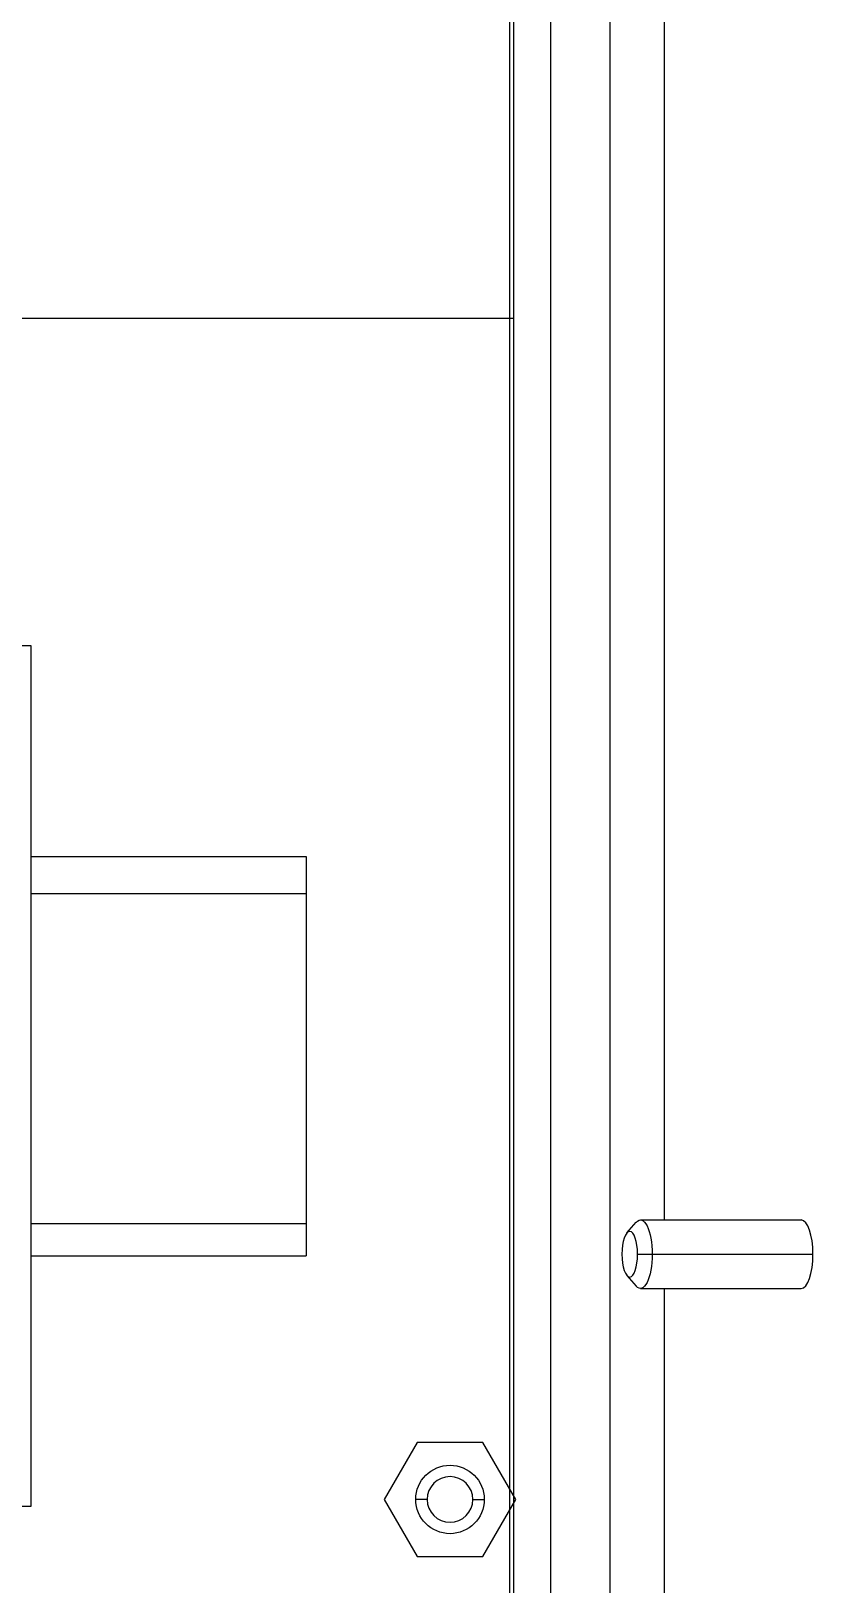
# Model space of a CAD drawing. Extents: x -319 to 3117, y -991 to 292.
# Drawn here: x 2777.1 to 2845.7, y -596 to -459.9 of the extents above; entities that cross this region are included whole.
import ezdxf
from ezdxf import colors
from ezdxf.entities.mleader import LeaderData, LeaderLine
from ezdxf.math import Vec2, Vec3

# ---------------------------------------------------------------- set-up
doc = ezdxf.new("R2010")
doc.units = 0
doc.layers.get('0').update_dxf_attribs({"lineweight": 15})
doc.styles.get("Standard").update_dxf_attribs({"font": 'GOST_Common Italic_0.ttf'})

msp = doc.modelspace()

# ---------------------------------------------------------------- linework, layer by layer
at = {"color": 0, "linetype": 'Continuous', "lineweight": 20, "extrusion": (0, 1, -2.22045e-16)}
for p, q in [((2819.102, -627.139), (2819.102, -30.139)), ((2819.444, -626.139), (2819.444, -31.139)), ((2827.901, -626.139), (2827.901, -31.139)), ((2832.661, -564.139), (2832.661, -31.139)), ((2829.376, -565.276), (2830.191, -564.344)), ((2830.565, -564.139), (2844.66, -564.139)), ((2830.309, -567.139), (2831.591, -567.139)), ((2831.591, -567.139), (2845.686, -567.139)), ((2829.376, -569.002), (2830.191, -569.933)), ((2830.565, -570.139), (2844.66, -570.139)), ((2832.661, -626.139), (2832.661, -570.139))]:
    msp.add_line(p, q, dxfattribs=at)
at = {"color": 0, "linetype": 'Continuous', "lineweight": 15, "extrusion": (0, 1, -2.22045e-16)}
for p, q in [((2822.69, -623.639), (2822.69, -33.639)), ((2810.974, -583.639), (2808.088, -588.639)), ((2816.748, -583.639), (2810.974, -583.639)), ((2819.635, -588.639), (2816.748, -583.639)), ((2808.088, -588.639), (2810.974, -593.639)), ((2811.861, -588.639), (2810.861, -588.639)), ((2815.861, -588.639), (2816.861, -588.639)), ((2816.748, -593.639), (2819.635, -588.639)), ((2810.974, -593.639), (2816.748, -593.639))]:
    msp.add_line(p, q, dxfattribs=at)
at = {"lineweight": 15}
for p, q in [((2383.861, -485.065), (2819.444, -485.065)), ((2777.129, -532.286), (2801.262, -532.286)), ((2801.262, -532.286), (2801.262, -567.286)), ((2777.129, -535.522), (2801.262, -535.522)), ((2777.129, -564.451), (2801.262, -564.451)), ((2777.129, -567.286), (2801.262, -567.286))]:
    msp.add_line(p, q, dxfattribs=at)
at = {"color": 0, "linetype": 'Continuous', "lineweight": 15, "extrusion": (0, -2.22045e-16, -1)}
for start, end in [(0, 180), (180, 0)]:
    msp.add_arc((-2813.861, -588.639), 3, start, end, dxfattribs=at)
at = {"color": 0, "linetype": 'Continuous', "lineweight": 15}
for start, end in [(0, 180), (180, 0)]:
    msp.add_arc((2813.861, -588.639), 2, start, end, dxfattribs=at)
at = {"color": 0, "linetype": 'Continuous', "lineweight": 20, "extrusion": (1.64215e-47, -2.22045e-16, -1)}
msp.add_ellipse((2830.565, -567.139), major_axis=(0, 3), ratio=0.3420201, start_param=-0.372527, end_param=1.5707963, dxfattribs=at)
at = {"color": 0, "linetype": 'Continuous', "lineweight": 20}
for centre, major_axis, start_param, end_param in [((2844.66, -567.139), (0, 3), -1.5707963, 0), ((2829.625, -567.139), (0, 2), -1.5707963, 1.5707963), ((2829.625, -567.139), (0, -2), -1.5707963, 1.5707963), ((2844.66, -567.139), (0, -3), 0, 1.5707963)]:
    msp.add_ellipse(centre, major_axis=major_axis, ratio=0.3420201, start_param=start_param, end_param=end_param, dxfattribs=at)
at = {"color": 0, "linetype": 'Continuous', "lineweight": 20, "extrusion": (-6.56859e-47, -2.22045e-16, -1)}
msp.add_ellipse((2830.565, -567.139), major_axis=(0, -3), ratio=0.3420201, start_param=-1.5707963, end_param=0.372527, dxfattribs=at)
at = {"lineweight": 15}
msp.add_open_spline([(2749.754, -513.814), (2749.754, -513.814), (2777.129, -513.814), (2777.129, -513.814), (2777.129, -513.814), (2777.129, -513.814), (2777.129, -586.118), (2777.129, -586.118), (2777.129, -586.118), (2777.129, -586.118), (2777.129, -589.215), (2777.129, -589.215), (2777.129, -589.215), (2777.129, -589.215), (2768.004, -589.215), (2768.004, -589.215), (2768.004, -589.215), (2768.004, -589.215), (2768.004, -586.118), (2768.004, -586.118), (2768.004, -586.118), (2768.004, -586.118), (2740.629, -586.118), (2740.629, -586.118), (2740.629, -586.118), (2740.629, -586.118), (2740.629, -523.11), (2740.629, -523.11), (2740.629, -523.11), (2740.629, -523.11), (2740.629, -513.814), (2740.629, -513.814), (2740.629, -513.814), (2740.629, -513.814), (2740.629, -510.715), (2740.629, -510.715), (2740.629, -510.715), (2740.629, -510.715), (2749.754, -510.715), (2749.754, -510.715), (2749.754, -510.715), (2749.754, -510.715), (2749.754, -513.814), (2749.754, -513.814)], degree=3, knots=[0, 0, 0, 0, 0.0909091, 0.0909091, 0.0909091, 0.0909091, 0.1818182, 0.1818182, 0.1818182, 0.1818182, 0.2727273, 0.2727273, 0.2727273, 0.2727273, 0.3636364, 0.3636364, 0.3636364, 0.3636364, 0.4545455, 0.4545455, 0.4545455, 0.4545455, 0.5454545, 0.5454545, 0.5454545, 0.5454546, 0.6363636, 0.6363636, 0.6363636, 0.6363636, 0.7272727, 0.7272727, 0.7272727, 0.7272727, 0.8181818, 0.8181818, 0.8181818, 0.8181818, 0.9090909, 0.9090909, 0.9090909, 0.9090909, 1, 1, 1, 1], dxfattribs=at)

# ---------------------------------------------------------------- leaders
ml = msp.add_multileader_mtext('Standard', dxfattribs=at)
ml.set_content('K2', color=256)
ml.set_leader_properties()
ml.build(insert=Vec2(0, 0))
ml.multileader.update_dxf_attribs({"text_right_attachment_type": 6, "dogleg_length": 0.36, "arrow_head_size": 10})
ctx = ml.context
ctx.base_point, ctx.char_height, ctx.arrow_head_size, ctx.plane_origin = Vec3(2766.149, -693.324), 9, 10, Vec3(2640.032, -778.825)
ctx.right_attachment = 6
notes = []
notes.append((ctx, [(1, (1, 1, 0), (2765.789, -693.324), (1, 0), 0.36, [(0, [(2753.292, -589.016)], 0, [])])]))
ctx.mtext.insert, ctx.mtext.flow_direction = Vec3(2768.149, -688.824), 5
for ctx, leaders in notes:
    for number, flags, end, landing, length, lines in leaders:
        leader = LeaderData()
        leader.index, (leader.has_last_leader_line, leader.has_dogleg_vector, leader.attachment_direction) = number, flags
        leader.last_leader_point, leader.dogleg_vector, leader.dogleg_length = Vec3(end), Vec3(landing), length
        for number, points, colour, breaks in lines:
            line = LeaderLine()
            line.index, line.vertices, line.color, line.breaks = number, Vec3.list(points), colors.encode_raw_color(colour), breaks
            leader.lines.append(line)
        ctx.leaders.append(leader)

doc.saveas('drawing.dxf')
